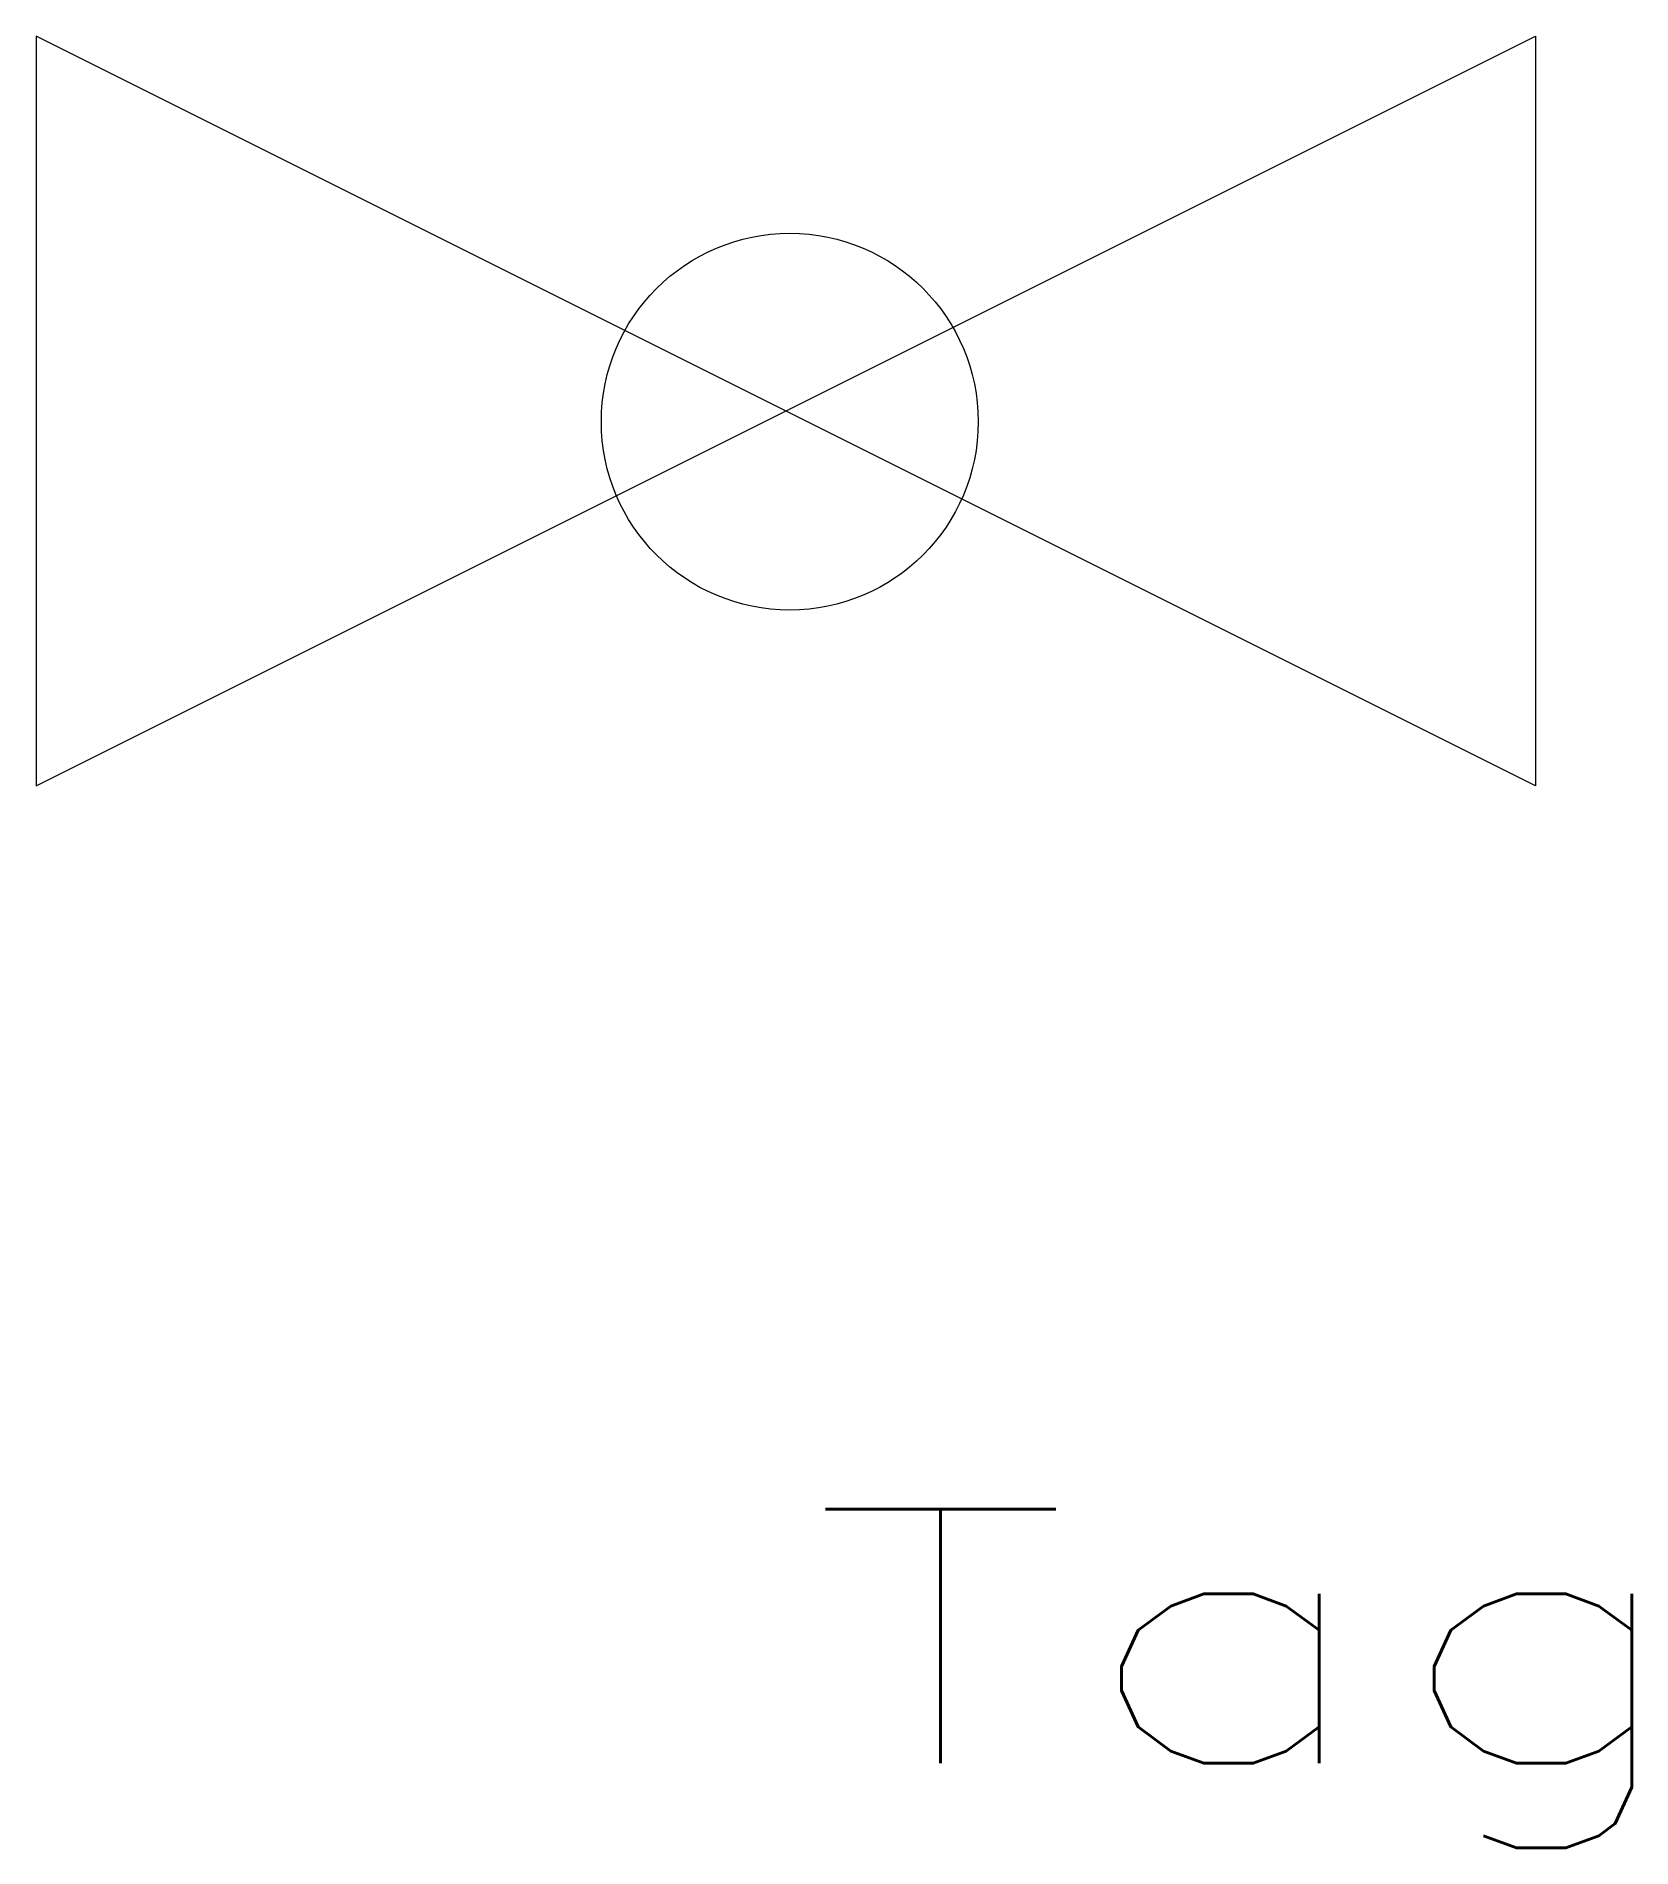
# Model space of a CAD drawing. Header units: inches. Extents: x -3.75 to 4.23, y -7.19 to 1.88.
import ezdxf
from ezdxf.enums import TextEntityAlignment as Align

# ---------------------------------------------------------------- set-up
doc = ezdxf.new("R2010")
doc.units = ezdxf.units.IN
doc.header["$MEASUREMENT"] = 0
doc.layers.get('0').update_dxf_attribs({"lineweight": 0})
doc.styles.add('STANDARD1', font='TXT.SHX')

msp = doc.modelspace()

# ---------------------------------------------------------------- linework, layer by layer
for p, q in [((-3.75, 1.875), (-3.75, -1.875)), ((-3.75, -1.875), (3.75, 1.875)), ((3.75, -1.875), (-3.75, 1.875)), ((3.75, 1.875), (3.75, -1.875))]:
    msp.add_line(p, q)
at = {"color": 7, "linetype": 'Continuous', "lineweight": 0}
msp.add_circle((0.0194, -0.0535), 0.9426, dxfattribs=at)

# ---------------------------------------------------------------- texts
at = {"color": 7, "linetype": 'Continuous', "style": 'STANDARD1', "width": 1.361111}
msp.add_text('Tag', height=1.27002, dxfattribs=at).set_placement((0.1152, -6.7649), (4.5603, -6.7649), align=Align.FIT)

doc.saveas('drawing.dxf')
